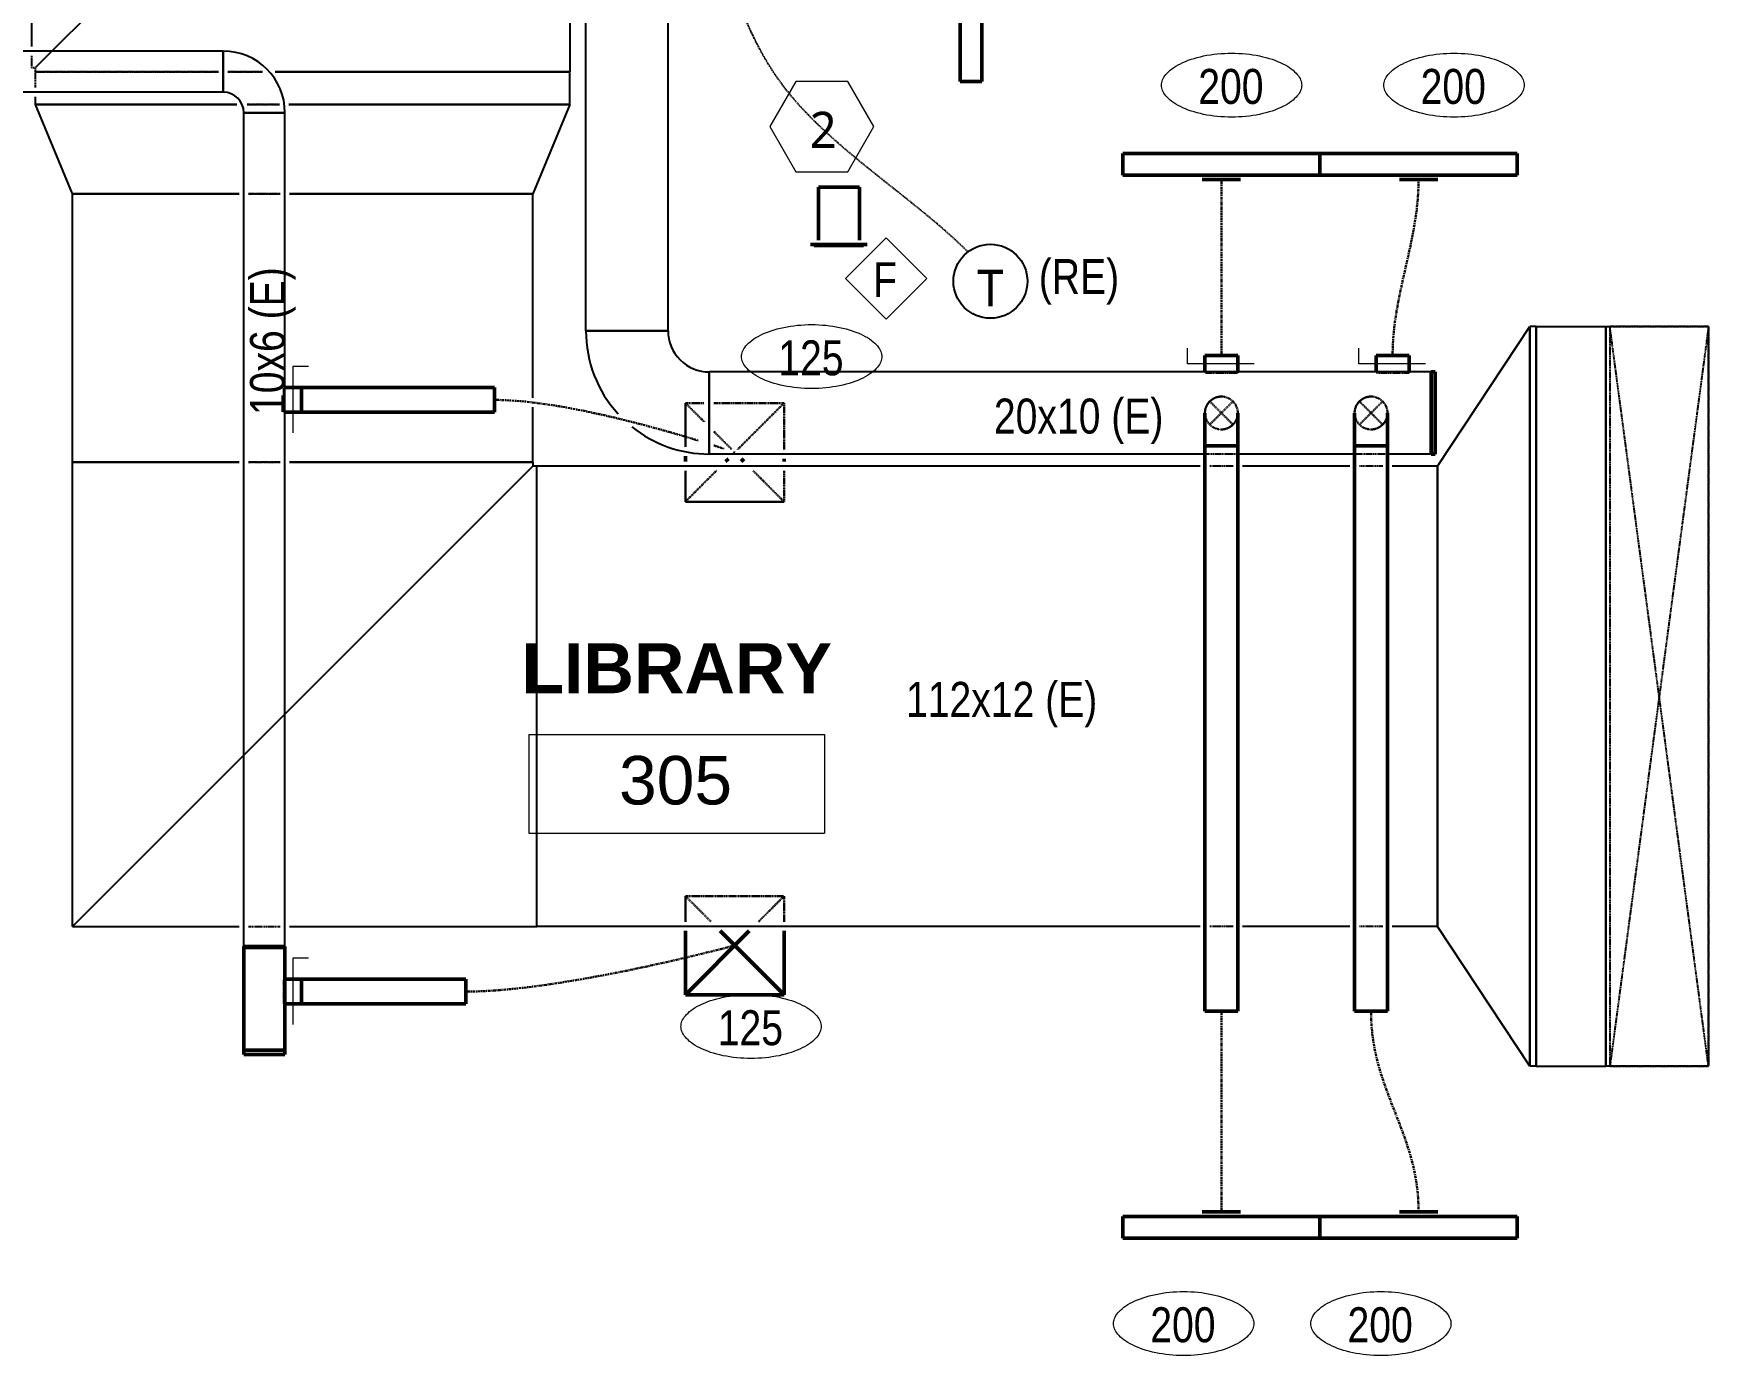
# Model space of a CAD drawing. Header units: inches. Extents: x 12453 to 15257, y -272 to 1517.
# Drawn here: x 14849.1 to 15256.7, y -70.1 to 251.6 of the extents above; entities that cross this region are included whole.
import ezdxf

# ---------------------------------------------------------------- set-up
doc = ezdxf.new("R2010")
doc.units = ezdxf.units.IN
doc.header["$MEASUREMENT"] = 0
for name, pattern in [('_ Hidden  _below_ behind_ beyond_', [0.09375, 0.0625, -0.03125]), ('Center', [1.25, 0.25, -0.1875, 0.625, -0.1875]), ('Hidden 1_16_', [0.09375, 0.0625, -0.03125])]:
    doc.linetypes.add(name, pattern=pattern)
for name, color, linetype, lineweight in [('A-ANNO-NOTE', 131, 'Continuous', 20), ('A-AREA-IDEN', 2, 'Continuous', 20), ('A-DETL', 90, 'Continuous', 9), ('A-DETL-DEMO', 6, 'Continuous', 18), ('G-ANNO-TEXT', 231, 'Continuous', 9), ('M-HVAC-CDFF', 50, 'Continuous', 50), ('M-HVAC-CDFF-IDEN', 2, 'Continuous', 20), ('M-HVAC-DUCT', 70, 'Continuous', 18), ('M-HVAC-DUCT-ANNO', 70, 'Continuous', 18), ('M-HVAC-DUCT-CNTR', 70, 'Continuous', 18), ('M-HVAC-DUCT-IDEN', 70, 'Continuous', 20)]:
    doc.layers.add(name, color=color, linetype=linetype, lineweight=lineweight)
doc.styles.add('Arial', font='arial.ttf', dxfattribs={"height": 11.802395})
doc.styles.add('Arial_B', font='arialbd.ttf', dxfattribs={"height": 12.177074})
doc.styles.add('Swis721 BT', font='swiss.ttf', dxfattribs={"width": 0.8, "height": 8.514638})
doc.styles.add('Trebuchet MS', font='trebuc.ttf', dxfattribs={"height": 8.861538})

# ---------------------------------------------------------------- blocks, each defined once
blk = doc.blocks.new('Rectangular Length Eccentric Transition - DTL - Standard-2780288-3RD FLOOR PLAN - NEW')
at = {"layer": 'M-HVAC-DUCT', "lineweight": 25}
for p, q in [((0, -90), (0, 90)), ((0, 90), (1.5, 90)), ((1.5, 90), (1.5, -90)), ((1.5, 90), (23.96875, 56)), ((1.5, -90), (1.5, 90)), ((23.96875, -56), (23.96875, 56)), ((23.96875, 56), (24, 56)), ((23.96875, 56), (23.96875, -56)), ((24, 56), (24, -56)), ((23.96875, -56), (1.5, -90)), ((23.96875, -56), (24, -56)), ((0, -90), (1.5, -90))]:
    blk.add_line(p, q, dxfattribs=at)
blk = doc.blocks.new('Rectangular Elbow - Radius - 1 W-2780360-3RD FLOOR PLAN - NEW')
at = {"layer": 'M-HVAC-DUCT', "lineweight": 25}
for p, q in [((-10, 20), (10, 20)), ((-20, -10), (-20, 10))]:
    blk.add_line(p, q, dxfattribs=at)
for radius, start, end in [(10, 270, 360), (30, 321.0696, 0), (30, 270, 312.394)]:
    blk.add_arc((-20, 20), radius, start, end, dxfattribs=at)
blk = doc.blocks.new('Rectangular Elbow - Radius - 1 W-2806610-3RD FLOOR PLAN - NEW')
at = {"layer": 'M-HVAC-DUCT', "lineweight": 25}
for p, q in [((-5, 10), (5, 10)), ((-10, -5), (-10, 5))]:
    blk.add_line(p, q, dxfattribs=at)
for radius, end in [(5, 360), (15, 0)]:
    blk.add_arc((-10, 10), radius, 270, end, dxfattribs=at)
blk = doc.blocks.new('Rectangular Endcap - Standard-2809870-3RD FLOOR PLAN - NEW')
at = {"layer": 'M-HVAC-DUCT', "lineweight": 50}
for p, q in [((0, -10), (0, 10)), ((0, 10), (1, 10)), ((1, 10), (1, -10)), ((1, -10), (0, -10))]:
    blk.add_line(p, q, dxfattribs=at)
blk = doc.blocks.new('Plenum Slot Supply _TBD_ - 8_ RD INLET - TBDI _48_ Plenum_-2908889-3RD FLOOR PLAN - NEW')
at = {"layer": 'M-HVAC-CDFF'}
for p, q in [((24, 2.625), (-24, 2.625)), ((-24, 2.625), (-24, -2.625)), ((24, -2.625), (24, 2.625)), ((-24, -2.625), (24, -2.625)), ((-4.6875, -3.75), (-2.0625, -3.75)), ((-2.0625, -3.75), (2.0625, -3.75)), ((2.0625, -3.75), (4.6875, -3.75))]:
    blk.add_line(p, q, dxfattribs=at)
blk = doc.blocks.new('Plenum Slot Supply _TBD_ - 8_ RD INLET - TBDI _48_ Plenum_-V155-3RD FLOOR PLAN - NEW')
at = {"layer": 'M-HVAC-CDFF'}
for p, q in [((24, 2.625), (-24, 2.625)), ((-24, 2.625), (-24, -2.625)), ((24, -2.625), (24, 2.625)), ((-24, -2.625), (24, -2.625)), ((-4.6875, -3.75), (-2.0625, -3.75)), ((-2.0625, -3.75), (2.0625, -3.75)), ((2.0625, -3.75), (4.6875, -3.75))]:
    blk.add_line(p, q, dxfattribs=at)
blk = doc.blocks.new('Rectangular Union - Standard-2909285-3RD FLOOR PLAN - NEW')
at = {"layer": 'M-HVAC-DUCT', "lineweight": 50}
for p, q in [((-0.125, -5), (-0.125, 5)), ((-0.125, 5), (0.125, 5)), ((0.125, 5), (0.125, -5)), ((-0.125, -5), (0.125, -5))]:
    blk.add_line(p, q, dxfattribs=at)
blk = doc.blocks.new('Rectangular Endcap - Standard-2909322-3RD FLOOR PLAN - NEW')
at = {"layer": 'M-HVAC-DUCT', "lineweight": 50}
for p, q in [((0, -5), (0, 5)), ((0, 5), (1, 5)), ((1, 5), (1, -5)), ((1, -5), (0, -5))]:
    blk.add_line(p, q, dxfattribs=at)
blk = doc.blocks.new('Return Grille _350_ - 350FS-3207466-3RD FLOOR PLAN - NEW')
at = {"layer": 'M-HVAC-CDFF'}
for p, q in [((12911.73, 376.49), (12897.98, 376.49)), ((12910.85, 376.74), (12898.85, 376.74))]:
    blk.add_line(p, q, dxfattribs=at)
blk = doc.blocks.new('Rectangular Elbow - Mitered - Standard-2768537-3RD FLOOR PLAN - NEW')
at = {"layer": 'A-DETL-DEMO', "linetype": 'Hidden 1_16_', "lineweight": 25}
for p, q in [((-62.1, 66), (-65, 66)), ((-65, 66), (-65, 65)), ((-66, 20.44), (-66, 65)), ((-66, 65), (-65, 65)), ((-66, 9.74), (-66, 18.19))]:
    blk.add_line(p, q, dxfattribs=at)
at = {"layer": 'M-HVAC-DUCT', "lineweight": 25}
for p, q in [((65, 66), (-59.85, 66)), ((65, -65), (65, 66)), ((-66, -65), (-66, 6.68)), ((65, -65), (-66, -65))]:
    blk.add_line(p, q, dxfattribs=at)
blk = doc.blocks.new('Rectangular Transition - Angle - 45 Degree-2768620-3RD FLOOR PLAN - NEW')
at = {"layer": 'A-DETL-DEMO', "linetype": 'Hidden 1_16_', "lineweight": 25}
for p, q in [((0, -13.53), (0, -5.61)), ((21.73, -5.44), (21.73, -13.19))]:
    blk.add_line(p, q, dxfattribs=at)
at = {"layer": 'M-HVAC-DUCT', "lineweight": 25}
for p, q in [((0, 65), (21.73, 56)), ((0, -3.35), (0, 65)), ((21.73, 56), (21.73, -3.19)), ((0, -65), (0, -16.04)), ((21.73, -15.44), (21.73, -56)), ((21.73, -56), (0, -65))]:
    blk.add_line(p, q, dxfattribs=at)
blk = doc.blocks.new('Rectangular Elbow - Mitered - Standard-2768659-3RD FLOOR PLAN - NEW')
at = {"layer": 'A-DETL-DEMO', "linetype": 'Hidden 1_16_', "lineweight": 25}
for p, q in [((-57, -13.19), (-57, -5.44)), ((56, -13.19), (56, -5.44))]:
    blk.add_line(p, q, dxfattribs=at)
at = {"layer": 'M-HVAC-DUCT', "lineweight": 25}
for p, q in [((-57, -3.19), (-57, 56)), ((-57, 56), (-56, 56)), ((56, 57), (-56, 57)), ((-56, 57), (-56, 56)), ((56, -3.19), (56, 57)), ((-57, -56), (-57, -15.44)), ((56, -56), (56, -15.44)), ((56, -56), (-57, -56))]:
    blk.add_line(p, q, dxfattribs=at)
blk = doc.blocks.new('Rectangular Elbow - Mitered - Standard-2769129-3RD FLOOR PLAN - NEW')
at = {"layer": 'A-DETL-DEMO', "linetype": 'Hidden 1_16_', "lineweight": 25}
for p, q in [((15232.73, 180.3), (15256.73, 180.3)), ((15256.73, 180.3), (15256.73, 0.3)), ((15256.73, 0.3), (15232.73, 0.3))]:
    blk.add_line(p, q, dxfattribs=at)
at = {"layer": 'M-HVAC-DUCT', "lineweight": 25}
for p, q in [((15231.73, 0.3), (15231.73, 180.3)), ((15231.73, 180.3), (15232.73, 180.3)), ((15232.73, 0.3), (15231.73, 0.3))]:
    blk.add_line(p, q, dxfattribs=at)
blk = doc.blocks.new('Supply Diffuser _OMNI_ - 6_ RD INLET _24x24_-3186145-3RD FLOOR PLAN - NEW')
at = {"layer": 'A-DETL-DEMO', "linetype": 'Hidden 1_16_', "lineweight": 30}
for p, q in [((-1.35, 12), (-12, 12)), ((-12, 12), (-12, 7.35)), ((-12, 12), (-7.35, 7.35)), ((-12, 12), (-12, 7.35)), ((-12, 12), (-1.35, 12)), ((12, 12), (4.48, 12)), ((12, 12), (4.48, 4.48)), ((4.48, 12), (12, 12)), ((12, -12), (12, 12)), ((12, 12), (12, -12)), ((-12, 5.1), (-12, -12)), ((-12, 5.1), (-12, -12)), ((-5.1, 5.1), (-0.71, 0.71)), ((-0.71, -0.71), (-12, -12)), ((4.48, -4.48), (12, -12)), ((-12, -12), (-0.71, -12)), ((-12, -12), (-0.71, -12)), ((4.48, -12), (12, -12)), ((4.48, -12), (12, -12))]:
    blk.add_line(p, q, dxfattribs=at)
at = {"layer": 'M-HVAC-CDFF'}
for p, q in [((2.23, 12), (0.94, 12)), ((0.94, 12), (2.23, 12)), ((2.23, 2.23), (1.54, 1.54)), ((1.54, -1.54), (2.23, -2.23)), ((1.54, -12), (2.23, -12)), ((1.54, -12), (2.23, -12))]:
    blk.add_line(p, q, dxfattribs=at)
blk = doc.blocks.new('Supply Diffuser _OMNI_ - 6_ RD INLET _24x24_-V156-3RD FLOOR PLAN - NEW')
at = {"layer": 'A-DETL-DEMO', "linetype": 'Hidden 1_16_', "lineweight": 30}
for p, q in [((-5.77, 12), (-12, 12)), ((-12, 12), (-12, -12)), ((-12, 12), (-5.77, 5.77)), ((-12, 12), (-12, -12)), ((-12, 12), (-5.77, 12)), ((-5.77, -5.77), (-12, -12)), ((-12, -12), (-5.77, -12)), ((-12, -12), (-5.77, -12))]:
    blk.add_line(p, q, dxfattribs=at)
at = {"layer": 'M-HVAC-CDFF'}
for p, q in [((12, 12), (-3.52, 12)), ((12, 12), (-3.52, -3.52)), ((-3.52, 12), (12, 12)), ((12, -12), (12, 12)), ((12, 12), (12, -12)), ((-3.52, 3.52), (12, -12)), ((-3.52, -12), (12, -12)), ((-3.52, -12), (12, -12))]:
    blk.add_line(p, q, dxfattribs=at)
blk = doc.blocks.new('Round Takeoff - Standard w_ VD-V221-3RD FLOOR PLAN - NEW')
at = {"layer": 'A-DETL-DEMO', "linetype": 'Hidden 1_16_', "lineweight": 30}
for p, q in [((-0.24, 4), (0, 4)), ((-0.24, 4), (-0.24, 0)), ((-0.24, 0), (-0.24, -4)), ((0, -4), (-0.24, -4))]:
    blk.add_line(p, q, dxfattribs=at)
at = {"layer": 'M-HVAC-DUCT'}
for p, q in [((2, 8), (2, -8.25)), ((2, -8.25), (5.75, -8.25))]:
    blk.add_line(p, q, dxfattribs=at)
at = {"layer": 'M-HVAC-DUCT', "lineweight": 50}
for p, q in [((0, 4), (4, 4)), ((4, 0), (4, 4)), ((4, -4), (0, -4)), ((4, -4), (4, 0))]:
    blk.add_line(p, q, dxfattribs=at)
blk = doc.blocks.new('Round Takeoff - Standard w_ VD-V222-3RD FLOOR PLAN - NEW')
at = {"layer": 'A-DETL-DEMO', "linetype": 'Hidden 1_16_', "lineweight": 30}
for start, end in [(90, 180), (360, 90), (180, 270), (270, 360)]:
    blk.add_arc((15138.18, 159.24), 4, start, end, dxfattribs=at)
blk = doc.blocks.new('Round Elbow - 1 D-V223-3RD FLOOR PLAN - NEW')
at = {"layer": 'A-DETL-DEMO', "linetype": 'Hidden 1_16_', "lineweight": 30}
blk.add_line((15134.18, 159.24), (15134.18, 159.24), dxfattribs=at)
at = {"layer": 'A-DETL-DEMO', "linetype": 'Hidden 1_16_', "lineweight": 30, "flags": 128}
blk.add_lwpolyline([(15142.18, 159.23), (15142.18, 159.24), (15142.18, 159.24)], dxfattribs=at)
at = {"layer": 'A-DETL-DEMO', "linetype": 'Hidden 1_16_', "lineweight": 30}
for start, end in [(90, 180), (360, 90)]:
    blk.add_arc((15138.18, 159.24), 4, start, end, dxfattribs=at)
at = {"layer": 'M-HVAC-DUCT', "lineweight": 50}
for p, q in [((15138.18, 151.24), (15134.18, 151.24)), ((15142.18, 151.24), (15138.18, 151.24))]:
    blk.add_line(p, q, dxfattribs=at)
at = {"layer": 'M-HVAC-DUCT', "lineweight": 50, "flags": 128}
for points in [[(15134.18, 159.24), (15134.18, 159.22), (15134.18, 159.19), (15134.18, 159.14), (15134.18, 159.09), (15134.18, 159.02), (15134.18, 158.93), (15134.18, 158.84), (15134.18, 158.73), (15134.18, 158.61), (15134.18, 158.48), (15134.18, 158.34), (15134.18, 158.19), (15134.18, 158.02), (15134.18, 157.85), (15134.18, 157.66), (15134.18, 157.47), (15134.18, 157.26), (15134.18, 157.04), (15134.18, 156.82), (15134.18, 156.58), (15134.18, 156.34), (15134.18, 156.09), (15134.18, 155.83), (15134.18, 155.57), (15134.18, 155.29), (15134.18, 155.02), (15134.18, 154.73), (15134.18, 154.44), (15134.18, 154.14), (15134.18, 153.84), (15134.18, 153.54), (15134.18, 153.23), (15134.18, 152.92), (15134.18, 152.6), (15134.18, 152.29), (15134.18, 151.97), (15134.18, 151.65), (15134.18, 151.33), (15134.18, 151.24)], [(15142.18, 151.24), (15142.18, 151.56), (15142.18, 151.88), (15142.18, 152.2), (15142.18, 152.52), (15142.18, 152.83), (15142.18, 153.15), (15142.18, 153.46), (15142.18, 153.76), (15142.18, 154.06), (15142.18, 154.36), (15142.18, 154.65), (15142.18, 154.94), (15142.18, 155.22), (15142.18, 155.49), (15142.18, 155.76), (15142.18, 156.02), (15142.18, 156.28), (15142.18, 156.52), (15142.18, 156.76), (15142.18, 156.98), (15142.18, 157.2), (15142.18, 157.41), (15142.18, 157.61), (15142.18, 157.8), (15142.18, 157.98), (15142.18, 158.14), (15142.18, 158.3), (15142.18, 158.45), (15142.18, 158.58), (15142.18, 158.7), (15142.18, 158.81), (15142.18, 158.91), (15142.18, 158.99), (15142.18, 159.07), (15142.18, 159.13), (15142.18, 159.18), (15142.18, 159.21), (15142.18, 159.23)]]:
    blk.add_lwpolyline(points, dxfattribs=at)
blk = doc.blocks.new('Round Takeoff - Standard w_ VD-2799028-3RD FLOOR PLAN - NEW')
at = {"layer": 'A-DETL-DEMO', "linetype": 'Hidden 1_16_', "lineweight": 30}
for p, q in [((-0.24, 3), (0, 3)), ((-0.24, 3), (-0.24, 0)), ((-0.24, 0), (-0.24, -3)), ((0, -3), (-0.24, -3))]:
    blk.add_line(p, q, dxfattribs=at)
at = {"layer": 'M-HVAC-DUCT'}
for p, q in [((2, 8), (2, 0.04)), ((2, 0), (2, -8.25)), ((2, -8.25), (5.75, -8.25))]:
    blk.add_line(p, q, dxfattribs=at)
at = {"layer": 'M-HVAC-DUCT', "lineweight": 50}
for p, q in [((0, 3), (4, 3)), ((4, 0), (4, 3)), ((4, -3), (0, -3)), ((4, -3), (4, 0))]:
    blk.add_line(p, q, dxfattribs=at)
blk = doc.blocks.new('Round Takeoff - Standard w_ VD-V224-3RD FLOOR PLAN - NEW')
at = {"layer": 'A-DETL-DEMO', "linetype": 'Hidden 1_16_', "lineweight": 30}
for p, q in [((-0.24, 3), (0, 3)), ((-0.24, 3), (-0.24, 0)), ((-0.24, 0), (-0.24, -3)), ((0, -3), (-0.24, -3))]:
    blk.add_line(p, q, dxfattribs=at)
at = {"layer": 'M-HVAC-DUCT'}
for p, q in [((2, 8), (2, -8.25)), ((2, -8.25), (5.75, -8.25))]:
    blk.add_line(p, q, dxfattribs=at)
at = {"layer": 'M-HVAC-DUCT', "lineweight": 50}
for p, q in [((0, 3), (4, 3)), ((4, 0), (4, 3)), ((4, -3), (0, -3)), ((4, -3), (4, 0))]:
    blk.add_line(p, q, dxfattribs=at)
blk = doc.blocks.new('Diffuser Tag - Diffuser Tag _GPI_ - Airflow Only-1174567-3RD FLOOR PLAN - NEW')
at = {"layer": 'M-HVAC-CDFF-IDEN'}
for points, knots in [([(-0.2734, 0), (-0.2734, 0.0021), (-0.273, 0.0065), (-0.2703, 0.0153), (-0.2634, 0.0269), (-0.2481, 0.0414), (-0.2191, 0.0592), (-0.1685, 0.0762), (-0.0956, 0.0835), (-0.0228, 0.0762), (0.0278, 0.0592), (0.0568, 0.0414), (0.0721, 0.0269), (0.079, 0.0153), (0.0817, 0.0065), (0.0821, 0.0021), (0.0821, 0)], [0, 0, 0, 0, 0.098175, 0.19635, 0.392699, 0.589049, 0.785398, 1.178097, 1.570796, 1.963495, 2.356194, 2.552544, 2.748894, 2.945243, 3.043418, 3.141593, 3.141593, 3.141593, 3.141593]), ([(0.0821, 0), (0.0821, -0.0021), (0.0817, -0.0065), (0.079, -0.0153), (0.0721, -0.0269), (0.0568, -0.0414), (0.0278, -0.0592), (-0.0228, -0.0762), (-0.0956, -0.0835), (-0.1685, -0.0762), (-0.2191, -0.0592), (-0.2481, -0.0414), (-0.2634, -0.0269), (-0.2703, -0.0153), (-0.273, -0.0065), (-0.2734, -0.0021), (-0.2734, 0)], [3.141593, 3.141593, 3.141593, 3.141593, 3.239767, 3.337942, 3.534292, 3.730641, 3.926991, 4.31969, 4.712389, 5.105088, 5.497787, 5.694137, 5.890486, 6.086836, 6.185011, 6.283185, 6.283185, 6.283185, 6.283185])]:
    blk.add_open_spline(points, degree=3, knots=knots, dxfattribs=at)
blk = doc.blocks.new('Room Tag - Room Tag-84095-3RD FLOOR PLAN - NEW')
at = {"layer": 'A-AREA-IDEN'}
for p, q in [((-0.375, -0.0625), (-0.375, -0.3125)), ((-0.375, -0.0625), (0.375, -0.0625)), ((0.375, -0.0625), (0.375, -0.3125)), ((-0.375, -0.3125), (0.375, -0.3125))]:
    blk.add_line(p, q, dxfattribs=at)
blk = doc.blocks.new('Note Hexagon - Note Hexagon - _GPI_-1528888-3RD FLOOR PLAN - NEW')
at = {"layer": 'A-ANNO-NOTE'}
for p, q in [((-0.0694, 0.1147), (-0.1353, 0.0005)), ((0.0625, 0.1147), (-0.0694, 0.1147)), ((0.1284, 0.0005), (0.0625, 0.1147)), ((-0.1353, 0.0005), (-0.0694, -0.1137)), ((0.0625, -0.1137), (0.1284, 0.0005)), ((-0.0694, -0.1137), (0.0625, -0.1137))]:
    blk.add_line(p, q, dxfattribs=at)
blk = doc.blocks.new('Diffuser Tag - Diffuser Tag _GPI_ - Diffuser Tag Only-1174569-3RD FLOOR PLAN - NEW')
at = {"layer": 'M-HVAC-CDFF-IDEN'}
for p, q in [((0.1872, 0.1031), (0.084, 0)), ((0.2903, 0), (0.1872, 0.1031)), ((0.084, 0), (0.1872, -0.1031)), ((0.1872, -0.1031), (0.2903, 0))]:
    blk.add_line(p, q, dxfattribs=at)

msp = doc.modelspace()

# ---------------------------------------------------------------- linework, layer by layer
at = {"layer": 'A-DETL', "lineweight": 25}
for p, q in [((14979.6, 373.3), (14849.6, 243.3)), ((14970.6, 146.3), (14858.6, 34.3))]:
    msp.add_line(p, q, dxfattribs=at)
msp.add_circle((15081.98, 191.3), 9, dxfattribs=at)
at = {"layer": 'A-DETL', "linetype": '_ Hidden  _below_ behind_ beyond_', "lineweight": 25}
msp.add_open_spline([(14890.25, 393.48), (14956.99, 380.51), (15014.85, 322.65), (15014.85, 239.87), (15062.73, 212.23), (15076.51, 198.45)], degree=3, knots=[0, 0, 0, 0, 6.460839, 12.569003, 16.945514, 16.945514, 16.945514, 16.945514], dxfattribs=at)
at = {"layer": 'A-DETL-DEMO', "linetype": 'Hidden 1_16_', "lineweight": 25}
for p, q in [((14849.6, 242.3), (14894.17, 242.3)), ((14849.6, 238.45), (14849.6, 242.3)), ((14896.42, 242.3), (14904.86, 242.3)), ((14908.99, 234.3), (14901.07, 234.3)), ((14901.42, 212.57), (14909.17, 212.57)), ((14909.17, 147.3), (14901.42, 147.3)), ((15142.17, 149.24), (15134.18, 149.24)), ((15178.6, 149.24), (15170.61, 149.24)), ((15141.05, 146.3), (15135.3, 146.3)), ((15177.48, 146.3), (15171.73, 146.3)), ((15141.05, 34.3), (15135.3, 34.3)), ((15177.48, 34.3), (15171.73, 34.3))]:
    msp.add_line(p, q, dxfattribs=at)
at = {"layer": 'A-DETL-DEMO', "linetype": 'Hidden 1_16_', "lineweight": 30}
for points in [[(15004.08, 154.54), (15007.24, 153.64), (15009.26, 153.03), (15010.84, 152.54)], [(15014.7, 151.33), (15015.88, 150.95), (15016.58, 150.72), (15017.11, 150.54)], [(15019.49, 149.75), (15019.67, 149.69), (15019.76, 149.66), (15019.76, 149.66)]]:
    msp.add_open_spline(points, degree=3, dxfattribs=at)
at = {"layer": 'M-HVAC-DUCT', "lineweight": 25}
for p, q in [((14983.53, 179.24), (14983.53, 389.73)), ((15003.53, 179.24), (15003.53, 389.73)), ((14895.29, 247.32), (14661.78, 247.32)), ((14895.29, 247.32), (14895.29, 237.32)), ((14907.92, 242.3), (14979.6, 242.3)), ((14979.6, 234.3), (14979.6, 242.3)), ((14895.29, 237.32), (14661.78, 237.32)), ((14849.6, 234.3), (14849.6, 236.2)), ((14898.57, 234.3), (14849.6, 234.3)), ((14979.6, 234.3), (14911.25, 234.3)), ((14900.29, 232.32), (14910.29, 232.32)), ((14900.29, 29.4), (14900.29, 232.32)), ((14910.29, 29.4), (14910.29, 232.32)), ((14858.6, 212.57), (14899.17, 212.57)), ((14858.6, 147.3), (14858.6, 212.57)), ((14911.42, 212.57), (14970.6, 212.57)), ((14970.6, 162.92), (14970.6, 212.57)), ((15214.75, 0.3), (15214.75, 180.3)), ((15214.75, 180.3), (15231.73, 180.3)), ((15231.73, 180.3), (15231.73, 0.3)), ((15003.53, 179.24), (14983.53, 179.24)), ((15013.53, 149.24), (15013.53, 169.24)), ((15189.23, 169.24), (15013.53, 169.24)), ((15189.23, 169.24), (15189.23, 149.24)), ((14970.6, 147.3), (14970.6, 160.66)), ((14899.17, 147.3), (14858.6, 147.3)), ((14970.6, 147.3), (14911.42, 147.3)), ((15134.18, 149.24), (15013.53, 149.24)), ((15170.6, 149.24), (15142.18, 149.24)), ((15189.23, 149.24), (15178.6, 149.24)), ((14971.6, 34.3), (14971.6, 146.3)), ((15133.05, 146.3), (14971.6, 146.3)), ((15169.48, 146.3), (15143.3, 146.3)), ((15190.75, 146.3), (15179.73, 146.3)), ((15190.75, 146.3), (15190.75, 34.3)), ((15133.05, 34.3), (14971.6, 34.3)), ((15169.48, 34.3), (15143.3, 34.3)), ((15190.75, 34.3), (15179.73, 34.3)), ((14910.29, 29.4), (14900.29, 29.4)), ((15214.75, 0.3), (15231.73, 0.3))]:
    msp.add_line(p, q, dxfattribs=at)
at = {"layer": 'M-HVAC-DUCT', "lineweight": 50}
for p, q in [((15040.1, 214.22), (15050.1, 214.22)), ((15040.1, 214.22), (15040.1, 201.34)), ((15050.1, 214.22), (15050.1, 201.34)), ((14961.29, 165.42), (14914.29, 165.42)), ((14914.29, 159.42), (14914.29, 165.42)), ((14961.29, 165.42), (14961.29, 159.42)), ((14914.29, 159.42), (14961.29, 159.42)), ((15134.18, 151.24), (15134.18, 13.63)), ((15134.18, 151.24), (15142.18, 151.24)), ((15142.18, 13.63), (15142.18, 151.24)), ((15170.6, 151.24), (15170.6, 13.63)), ((15170.6, 151.24), (15178.6, 151.24)), ((15178.6, 13.63), (15178.6, 151.24)), ((14900.29, 29.15), (14910.29, 29.15)), ((14900.29, 4.15), (14900.29, 29.15)), ((14910.29, 18.42), (14910.29, 29.15)), ((14954.29, 21.42), (14914.29, 21.42)), ((14914.29, 15.42), (14914.29, 21.42)), ((14954.29, 21.42), (14954.29, 15.42)), ((14910.29, 4.15), (14910.29, 18.38)), ((14914.29, 15.42), (14954.29, 15.42)), ((15142.18, 13.63), (15134.18, 13.63)), ((15178.6, 13.63), (15170.6, 13.63)), ((14910.29, 4.15), (14900.29, 4.15))]:
    msp.add_line(p, q, dxfattribs=at)
at = {"layer": 'M-HVAC-DUCT-ANNO', "linetype": 'Hidden 1_16_', "lineweight": 25}
for p, q in [((15256.73, 180.3), (15232.73, 0.3)), ((15256.73, 0.3), (15232.73, 180.3)), ((15256.73, 180.3), (15232.73, 180.3)), ((15232.73, 180.3), (15232.73, 0.3)), ((15256.73, 0.3), (15256.73, 180.3)), ((15232.73, 0.3), (15256.73, 0.3))]:
    msp.add_line(p, q, dxfattribs=at)
at = {"layer": 'M-HVAC-DUCT-ANNO', "linetype": 'Hidden 1_16_', "lineweight": 30}
for p, q in [((15135.35, 162.07), (15141, 156.42)), ((15141, 162.07), (15135.35, 156.42)), ((15171.78, 162.07), (15177.43, 156.42)), ((15177.43, 162.07), (15171.78, 156.42))]:
    msp.add_line(p, q, dxfattribs=at)
for centre, start, end in [((15138.18, 159.24), 0, 180), ((15174.6, 159.24), 0, 180), ((15138.18, 159.24), 180, 360), ((15174.6, 159.24), 180, 360)]:
    msp.add_arc(centre, 4, start, end, dxfattribs=at)
at = {"layer": 'M-HVAC-DUCT-CNTR', "linetype": 'Center', "lineweight": 30}
for points in [[(15138.18, 173.24), (15138.18, 187.93), (15138.18, 201.35), (15138.18, 216.04)], [(15179.85, 173.24), (15179.85, 188.08), (15186.18, 201.2), (15186.18, 216.04)], [(14961.29, 162.42), (14973.9, 162.42), (14991.49, 158.14), (15004.08, 154.54)], [(14954.29, 18.42), (14978.1, 18.42), (15019.76, 29.66), (15019.76, 29.66)], [(15138.18, -35.21), (15138.18, -16.14), (15138.18, -5.43), (15138.18, 13.63)], [(15174.6, 13.63), (15174.6, -5.82), (15186.18, -15.76), (15186.18, -35.21)]]:
    msp.add_open_spline(points, degree=3, dxfattribs=at)

# ---------------------------------------------------------------- block references
at = {"layer": 'A-ANNO-NOTE', "xscale": 96, "yscale": 96, "zscale": 96}
msp.add_blockref('Note Hexagon - Note Hexagon - _GPI_-1528888-3RD FLOOR PLAN - NEW', (15041.27, 228.89), dxfattribs=at)
at = {"layer": 'A-AREA-IDEN', "xscale": 95.99999999999994, "yscale": 95.99999999999994, "zscale": 95.99999999999994}
msp.add_blockref('Room Tag - Room Tag-84095-3RD FLOOR PLAN - NEW', (15005.62, 86.96), dxfattribs=at)
at = {"layer": 'M-HVAC-CDFF', "extrusion": (0, 0, -1)}
for name, p, rotation in [('Plenum Slot Supply _TBD_ - 8_ RD INLET - TBDI _48_ Plenum_-2908889-3RD FLOOR PLAN - NEW', (-15077.23, 263.89), 89.9999999999996), ('Plenum Slot Supply _TBD_ - 8_ RD INLET - TBDI _48_ Plenum_-V155-3RD FLOOR PLAN - NEW', (-15138.18, -38.96), 180), ('Plenum Slot Supply _TBD_ - 8_ RD INLET - TBDI _48_ Plenum_-V155-3RD FLOOR PLAN - NEW', (-15186.18, -38.96), 180)]:
    msp.add_blockref(name, p, dxfattribs=dict(at, rotation=rotation))
for p in [(-15138.18, 219.79), (-15186.18, 219.79)]:
    msp.add_blockref('Plenum Slot Supply _TBD_ - 8_ RD INLET - TBDI _48_ Plenum_-V155-3RD FLOOR PLAN - NEW', p, dxfattribs=at)
at = {"layer": 'M-HVAC-CDFF', "rotation": 180}
msp.add_blockref('Return Grille _350_ - 350FS-3207466-3RD FLOOR PLAN - NEW', (27949.95, 576.71), dxfattribs=at)
at = {"layer": 'M-HVAC-CDFF', "linetype": 'Hidden 1_16_', "lineweight": 30, "extrusion": (0, 0, -1), "rotation": 270.0000000000005}
for name, p in [('Supply Diffuser _OMNI_ - 6_ RD INLET _24x24_-3186145-3RD FLOOR PLAN - NEW', (-15019.76, 149.66)), ('Supply Diffuser _OMNI_ - 6_ RD INLET _24x24_-V156-3RD FLOOR PLAN - NEW', (-15019.76, 29.66))]:
    msp.add_blockref(name, p, dxfattribs=at)
at = {"layer": 'M-HVAC-CDFF-IDEN', "xscale": 95.99999999999994, "yscale": 95.99999999999994, "zscale": 95.99999999999994}
for name, p in [('Diffuser Tag - Diffuser Tag _GPI_ - Airflow Only-1174567-3RD FLOOR PLAN - NEW', (15149.85, 239.03)), ('Diffuser Tag - Diffuser Tag _GPI_ - Airflow Only-1174567-3RD FLOOR PLAN - NEW', (15203.97, 239.03)), ('Diffuser Tag - Diffuser Tag _GPI_ - Diffuser Tag Only-1174569-3RD FLOOR PLAN - NEW', (15038.65, 191.99)), ('Diffuser Tag - Diffuser Tag _GPI_ - Airflow Only-1174567-3RD FLOOR PLAN - NEW', (15047.66, 172.97)), ('Diffuser Tag - Diffuser Tag _GPI_ - Airflow Only-1174567-3RD FLOOR PLAN - NEW', (15032.91, 9.93)), ('Diffuser Tag - Diffuser Tag _GPI_ - Airflow Only-1174567-3RD FLOOR PLAN - NEW', (15138.18, -62.37)), ('Diffuser Tag - Diffuser Tag _GPI_ - Airflow Only-1174567-3RD FLOOR PLAN - NEW', (15186.18, -62.37))]:
    msp.add_blockref(name, p, dxfattribs=at)
at = {"layer": 'M-HVAC-DUCT', "linetype": 'Hidden 1_16_', "lineweight": 25}
for name, p, rotation in [('Rectangular Elbow - Mitered - Standard-2768537-3RD FLOOR PLAN - NEW', (14914.6, 308.3), 90), ('Rectangular Transition - Angle - 45 Degree-2768620-3RD FLOOR PLAN - NEW', (14914.6, 234.3), 270), ('Rectangular Elbow - Mitered - Standard-2768659-3RD FLOOR PLAN - NEW', (14914.6, 90.3), 270)]:
    msp.add_blockref(name, p, dxfattribs=dict(at, rotation=rotation))
at = {"layer": 'M-HVAC-DUCT', "lineweight": 25}
for name, p, rotation in [('Rectangular Elbow - Radius - 1 W-2806610-3RD FLOOR PLAN - NEW', (14905.29, 242.32), 90), ('Rectangular Length Eccentric Transition - DTL - Standard-2780288-3RD FLOOR PLAN - NEW', (15214.75, 90.3), 180), ('Rectangular Elbow - Radius - 1 W-2780360-3RD FLOOR PLAN - NEW', (14993.53, 159.24), 270)]:
    msp.add_blockref(name, p, dxfattribs=dict(at, rotation=rotation))
at = {"layer": 'M-HVAC-DUCT', "linetype": 'Hidden 1_16_', "lineweight": 25}
msp.add_blockref('Rectangular Elbow - Mitered - Standard-2769129-3RD FLOOR PLAN - NEW', (0, 0), dxfattribs=at)
at = {"layer": 'M-HVAC-DUCT', "linetype": 'Hidden 1_16_', "lineweight": 30, "extrusion": (0, 0, -1)}
for name, p, rotation in [('Round Takeoff - Standard w_ VD-V221-3RD FLOOR PLAN - NEW', (-15138.18, 169.24), 90), ('Round Takeoff - Standard w_ VD-V221-3RD FLOOR PLAN - NEW', (-15179.85, 169.24), 90), ('Round Takeoff - Standard w_ VD-V224-3RD FLOOR PLAN - NEW', (-14910.29, 162.42), 180), ('Round Takeoff - Standard w_ VD-2799028-3RD FLOOR PLAN - NEW', (-14910.29, 18.42), 180)]:
    msp.add_blockref(name, p, dxfattribs=dict(at, rotation=rotation))
at = {"layer": 'M-HVAC-DUCT', "lineweight": 50}
msp.add_blockref('Rectangular Endcap - Standard-2809870-3RD FLOOR PLAN - NEW', (15189.23, 159.24), dxfattribs=at)
at = {"layer": 'M-HVAC-DUCT', "linetype": 'Hidden 1_16_', "lineweight": 30}
for name, p in [('Round Takeoff - Standard w_ VD-V222-3RD FLOOR PLAN - NEW', (0, 0)), ('Round Elbow - 1 D-V223-3RD FLOOR PLAN - NEW', (0, 0)), ('Round Takeoff - Standard w_ VD-V222-3RD FLOOR PLAN - NEW', (36.43, 0)), ('Round Elbow - 1 D-V223-3RD FLOOR PLAN - NEW', (36.43, 0))]:
    msp.add_blockref(name, p, dxfattribs=at)
at = {"layer": 'M-HVAC-DUCT', "lineweight": 50, "rotation": 270}
for name, p in [('Rectangular Union - Standard-2909285-3RD FLOOR PLAN - NEW', (14905.29, 29.28)), ('Rectangular Endcap - Standard-2909322-3RD FLOOR PLAN - NEW', (14905.29, 4.15))]:
    msp.add_blockref(name, p, dxfattribs=at)

# ---------------------------------------------------------------- texts
at = {"layer": 'A-ANNO-NOTE', "lineweight": 9, "insert": (15041.27, 232.56), "char_height": 8.86, "width": 7.668, "attachment_point": 2, "line_spacing_factor": 1.032839, "style": 'Trebuchet MS'}
msp.add_mtext('2', dxfattribs=at)
at = {"layer": 'A-AREA-IDEN', "lineweight": 9, "attachment_point": 2, "line_spacing_factor": 0.938532}
for s, insert, char_height, width, style in [('LIBRARY', (15005.63, 103.21), 12.177, 87.264, 'Arial_B'), ('305', (15005.35, 75.77), 11.802, 32.832, 'Arial')]:
    msp.add_mtext(s, dxfattribs=dict(at, insert=insert, char_height=char_height, width=width, style=style))
at = {"layer": 'G-ANNO-TEXT', "color": 7, "attachment_point": 1}
for s, insert, char_height, width, line_spacing_factor, style in [('(RE)', (15093.75, 196.71), 8.515, 22.356, 1.00667, 'Swis721 BT'), ('T', (15078.79, 194.09), 8.86, 8.424, 1.032839, 'Trebuchet MS')]:
    msp.add_mtext(s, dxfattribs=dict(at, insert=insert, char_height=char_height, width=width, line_spacing_factor=line_spacing_factor, style=style))
at = {"layer": 'M-HVAC-CDFF-IDEN', "lineweight": 9, "attachment_point": 2, "line_spacing_factor": 1.00667, "style": 'Swis721 BT'}
for s, insert, char_height, width in [('200', (15140.5, 242.98), 8.515, 18.792), ('200', (15194.61, 242.98), 8.515, 18.792), ('F', (15056.33, 195.95), 8.51, 6.588), ('125', (15038.3, 176.92), 8.515, 18.792), ('125', (15023.56, 13.88), 8.515, 18.792), ('200', (15128.82, -58.41), 8.515, 18.792), ('200', (15176.82, -58.41), 8.515, 18.792)]:
    msp.add_mtext(s, dxfattribs=dict(at, insert=insert, char_height=char_height, width=width))
at = {"layer": 'M-HVAC-DUCT-IDEN', "lineweight": 9, "insert": (14901.79, 176.73), "char_height": 8.515, "width": 42.12, "attachment_point": 2, "rotation": 90, "line_spacing_factor": 1.00667, "style": 'Swis721 BT'}
msp.add_mtext('10x6 (E)', dxfattribs=at)
at = {"layer": 'M-HVAC-DUCT-IDEN', "lineweight": 9, "char_height": 8.515, "attachment_point": 2, "line_spacing_factor": 1.00667, "style": 'Swis721 BT'}
for s, insert, width in [('20x10 (E)', (15103.45, 162.75), 48.384), ('112x12 (E)', (15084.71, 93.8), 54.648)]:
    msp.add_mtext(s, dxfattribs=dict(at, insert=insert, width=width))

doc.saveas('drawing.dxf')
